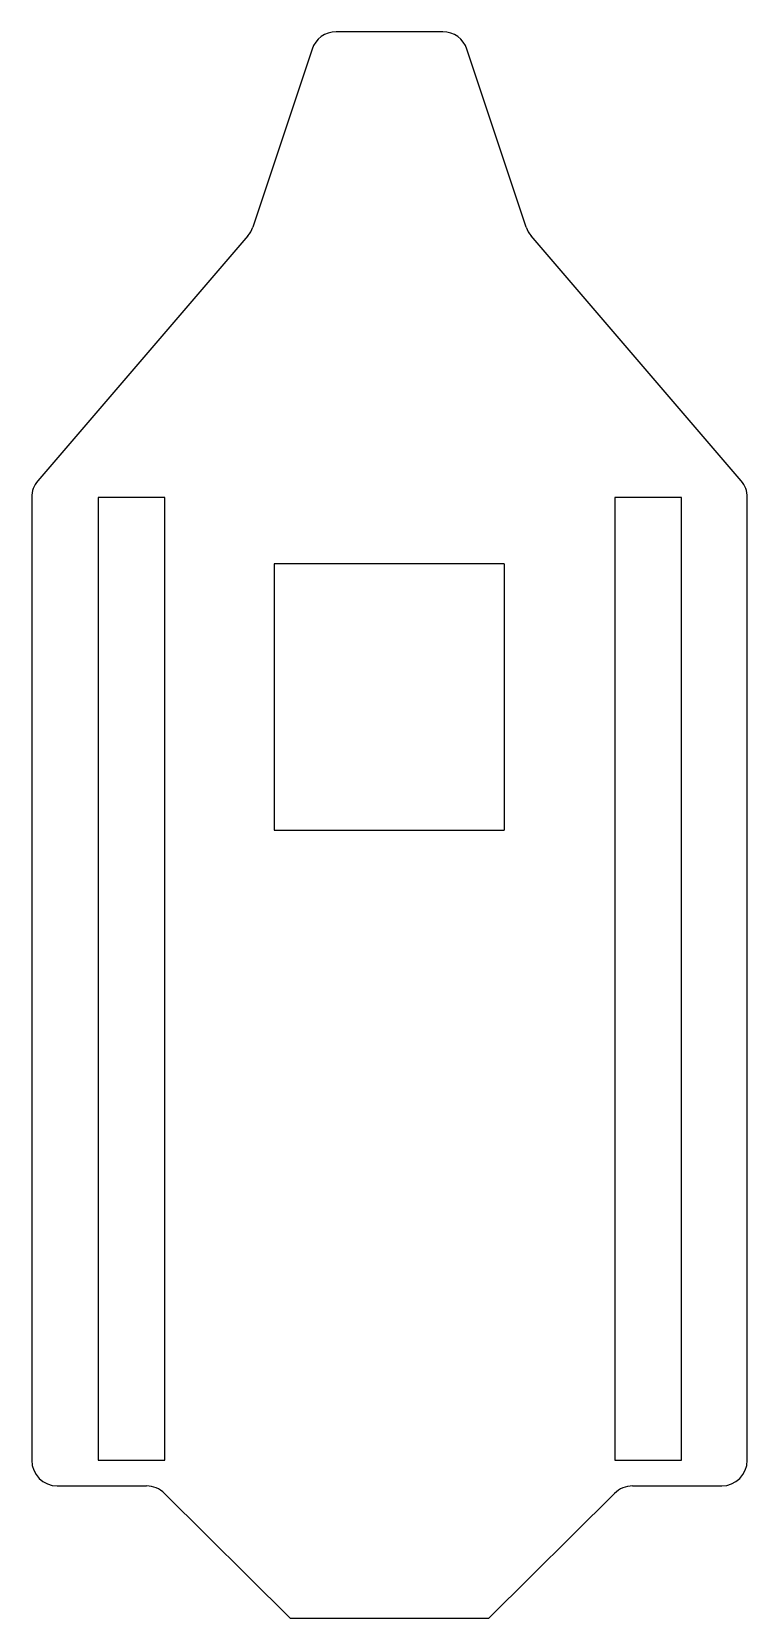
# Model space of a CAD drawing. Header units: millimetres. Extents: x 0 to 140, y 0 to 310.
import ezdxf

# ---------------------------------------------------------------- set-up
doc = ezdxf.new("R2010")
doc.units = ezdxf.units.MM

msp = doc.modelspace()

# ---------------------------------------------------------------- linework, layer by layer
at = {"color": 7, "linetype": 'Continuous', "lineweight": 25}
for p, q in [((80.38, 309.99), (59.5, 309.99)), ((54.8, 306.57), (43.21, 271.79)), ((96.67, 271.79), (85.08, 306.57)), ((42.26, 270.12), (1.21, 222.26)), ((138.68, 222.26), (97.62, 270.12)), ((0, 219.01), (0, 30.86)), ((13, 219.01), (13, 30.86)), ((26, 219.01), (13, 219.01)), ((26, 30.86), (26, 219.01)), ((114, 219.01), (114, 30.86)), ((127, 219.01), (114, 219.01)), ((127, 30.86), (127, 219.01)), ((139.88, 30.86), (139.88, 219.01)), ((47.38, 206.01), (47.38, 154.01)), ((92.38, 206.01), (47.38, 206.01)), ((92.38, 206.01), (92.38, 154.01)), ((47.38, 154.01), (92.38, 154.01)), ((13, 30.86), (26, 30.86)), ((114, 30.86), (127, 30.86)), ((5, 25.86), (22.44, 25.86)), ((117.45, 25.86), (134.88, 25.86)), ((25.96, 24.41), (50.5, 0)), ((89.38, 0), (113.92, 24.41)), ((50.5, 0), (89.38, 0))]:
    msp.add_line(p, q, dxfattribs=at)
for centre, start, end in [((59.55, 304.99), 90.4801, 161.5651), ((80.34, 304.99), 18.4349, 89.5199), ((38.47, 273.37), 319.3704, 341.5651), ((101.42, 273.37), 198.4349, 220.6296), ((5, 219.01), 139.3704, 180), ((134.88, 219.01), 0, 40.6296), ((5, 30.86), 180, 270), ((134.88, 30.86), 270, 0), ((22.44, 20.86), 45.1547, 90), ((117.45, 20.86), 90, 134.8453)]:
    msp.add_arc(centre, 5, start, end, dxfattribs=at)

doc.saveas('drawing.dxf')
